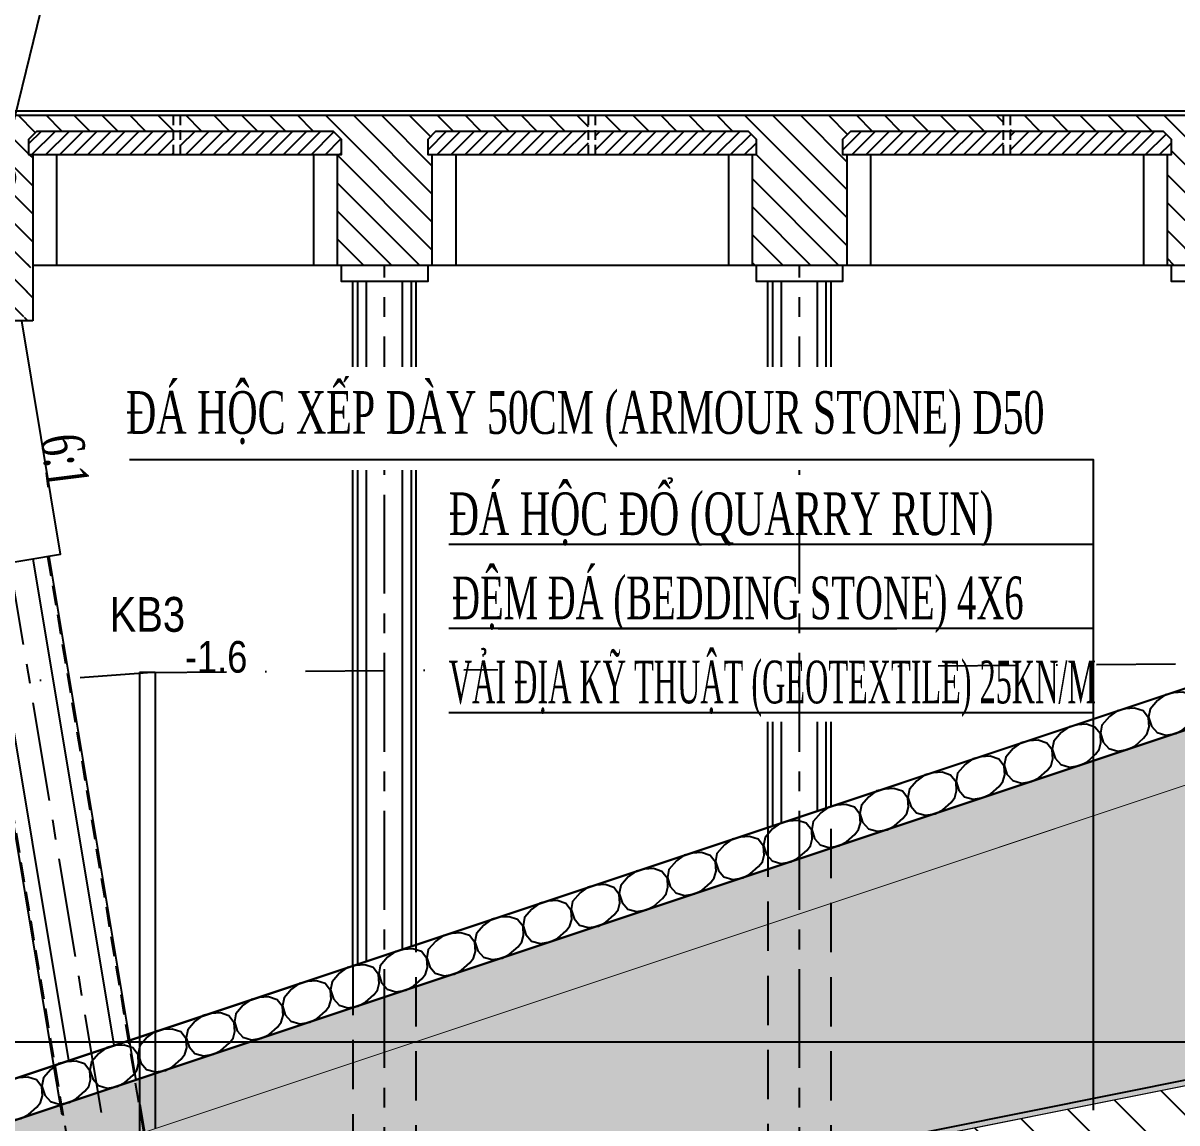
# Model space of a CAD drawing. Extents: x 9472 to 112692, y 46655 to 72187.
# Drawn here: x 13841 to 15301, y 67764 to 69155 of the extents above; entities that cross this region are included whole.
import ezdxf
from ezdxf.enums import TextEntityAlignment as Align

# ---------------------------------------------------------------- set-up
doc = ezdxf.new("R2010")
doc.units = 0
doc.header["$LTSCALE"] = 10
doc.header["$MEASUREMENT"] = 0
for name, pattern in [('CENTER', [2, 1.25, -0.25, 0.25, -0.25]), ('DASHDOT', [1, 0.5, -0.25, 0, -0.25]), ('HIDDEN', [0.375, 0.25, -0.125])]:
    doc.linetypes.add(name, pattern=pattern)
doc.layers.get('0').update_dxf_attribs({"color": 6, "linetype": 'CONTINUOUS'})
for name, color, linetype in [('Bao', 1, 'CONTINUOUS'), ('Da', 9, 'CONTINUOUS'), ('Dia chat', 8, 'CONTINUOUS'), ('Hatch', 8, 'CONTINUOUS'), ('Hatch coc', 8, 'CONTINUOUS'), ('Khuat 151', 151, 'HIDDEN'), ('Kich thuoc', 2, 'CONTINUOUS'), ('Lop dat', 171, 'CONTINUOUS'), ('Text', 4, 'CONTINUOUS'), ('Tim', 8, 'CENTER')]:
    doc.layers.add(name, color=color, linetype=linetype)
doc.styles.add('Kichthuoc', font='romans.shx', dxfattribs={"width": 0.6})
doc.styles.get("Standard").update_dxf_attribs({"font": 'vntimeh.shx', "width": 0.65})
doc.styles.add('Ten', font='Vharialn.ttf')
doc.linetypes.add('DAT_LINE', pattern='A,0.2,[2,g.shx,S=0.017,R=0,X=-0.017,Y=0],0.22', length=0.42)
doc.dimstyles.new('Le 350', dxfattribs={"dimscale": 350, "dimtxt": 0.2, "dimasz": 0.15, "dimexe": 0.1, "dimexo": 0.2, "dimgap": 0.1, "dimtad": 1, "dimdec": 0, "dimzin": 0, "dimdsep": 46, "dimtxsty": 'Kichthuoc', "dimblk": 'ARCHTICK', "dimcen": 0, "dimdle": 0.1, "dimclrd": 2, "dimclre": 2, "dimclrt": 256, "dimadec": 0, "dimazin": 0, "dimtfac": 1, "dimtdec": 0, "dimtix": 1, "dimtmove": 2, "dimatfit": 3, "dimfxl": 1, "dimtolj": 1, "dimtzin": 0, "dimarcsym": 0})

# ---------------------------------------------------------------- blocks, each defined once
blk = doc.blocks.new('_ArchTick')
at = {"color": 0, "linetype": 'ByBlock', "const_width": 0.15}
blk.add_lwpolyline([(-0.5, -0.5), (0.5, 0.5)], dxfattribs=at)

msp = doc.modelspace()

# ---------------------------------------------------------------- hatches: boundary and pattern name
at = {"layer": 'Dia chat'}
h = msp.add_hatch(dxfattribs=at)
h.set_pattern_fill('ANSI31', color=256, scale=400, angle=90, style=0)
h.paths.add_polyline_path([(16085.2, 68351.4), (15993.3, 68350.6, 0.116404), (16023.7, 68316.6, 0.520567), (16023.7, 68162.1, 0.520567), (16023.7, 68007.6, 0.520567), (16023.7, 67853.1, 0.519435), (16023.4, 67698.8), (16085.2, 67698.4)])
h.paths.add_polyline_path([(20014, 68293.4), (19827.9, 68293.4, -0.384594), (19799.6, 68170.2, -0.520567), (19799.6, 68015.7, -0.520567), (19799.6, 67853.1, -0.520567), (19799.6, 67690.5, -0.073617), (19819.6, 67671.5), (20014, 67670.1), (20014, 67883.7), (19964, 67883.7), (20064, 67943.7), (20014, 67943.7)])
h.paths.add_polyline_path([(15620.9, 67908.4), (15677.9, 67908.4), (15677.9, 67983.7), (15620.9, 67983.7)], flags=8)
h.paths.add_polyline_path([(14035.5, 67702.5), (14134.9, 67702.5), (14134.9, 67763.8), (14035.5, 67763.8)], flags=25)
edge = h.paths.add_edge_path()
edge.add_line((19650.2, 68293.4), (19650.2, 67672.7))
edge.add_line((19650.2, 67672.7), (19819.6, 67671.5))
edge.add_arc((19745.5, 67613.2), 94.3, 38.1586, 55)
edge.add_arc((19742.7, 67771.8), 99.3, 305, 415)
edge.add_arc((19742.7, 67934.4), 99.3, 305, 415)
edge.add_arc((19745.5, 68093), 94.3, 305, 415)
edge.add_arc((19745.5, 68247.4), 94.3, 305, 389.1458)
edge.add_line((19827.9, 68293.4), (19650.2, 68293.4))
edge = h.paths.add_edge_path()
edge.add_arc((15649.4, 67946), 54, 0, 360)
edge = h.paths.add_edge_path()
edge.add_arc((16077.8, 68084.8), 94.3, 125, 235)
edge.add_arc((16077.8, 67930.3), 94.3, 125, 235)
edge.add_arc((16077.8, 67775.9), 94.3, 125, 234.7959)
edge.add_line((16023.4, 67698.8), (15733.7, 67700.9))
edge.add_arc((15696, 67668.1), 50, 41.0025, 138.1732)
edge.add_line((15658.7, 67701.4), (14008.2, 67713.3))
edge.add_line((14008.2, 67713.3), (14008.2, 67756))
edge.add_line((14008.2, 67756), (15786.5, 68348.8))
edge.add_line((15786.5, 68348.8), (15993.3, 68350.6))
edge.add_arc((16080.6, 68397.9), 99.3, 208.4416, 235)
edge.add_arc((16077.8, 68239.3), 94.3, 125, 235)
at = {"layer": 'Hatch'}
h = msp.add_hatch(dxfattribs=at)
h.set_pattern_fill('ANSI31', color=256, scale=200, angle=90, style=0)
h.paths.add_polyline_path([(11453.2, 68988.4), (11448.2, 68988.4), (11448.2, 69008.4), (11458.2, 69018.4), (11676.2, 69018.4), (11676.2, 69038.4), (11415.7, 69038.4), (11410.7, 69043.4), (11405.7, 69043.4), (11405.7, 69042.4), (11397.9, 69042.4, 0.414214), (11396.7, 69041.2), (11396.7, 69033.4), (11395.7, 69033.4), (11395.7, 69028.4), (11350.7, 69028.4), (11350.7, 69033.4), (11349.7, 69033.4), (11349.7, 69041.2, 0.414214), (11348.5, 69042.4), (11340.7, 69042.4), (11340.7, 69043.4), (11304.2, 69043.4), (11304.2, 69033.4), (11293.2, 69033.4), (11293.2, 68953.4), (11233.2, 68953.4), (11233.2, 69033.4), (11222.2, 69033.4), (11222.2, 69043.4), (11207.2, 69043.4), (11207.2, 69011.4), (11197.2, 69011.4), (11197.2, 69043.4), (11178.5, 69043.4), (11175.2, 69037.4), (11091.2, 69037.4), (11087.9, 69043.4), (11053.2, 69043.4), (11048.2, 69038.4), (11048.2, 68913.4), (11088.2, 68913.4), (11088.2, 68988.4), (11163.2, 68988.4), (11193.2, 68958.4), (11193.2, 68913.4), (11293.2, 68913.4), (11293.2, 68778.4), (11307.5, 68778.4), (11320.2, 68866.8), (11448.9, 68848.4), (11439, 68779.1), (11439.1, 68778.4), (11453.2, 68778.4)])
h.paths.add_polyline_path([(11088.2, 68913.4), (11048.2, 68913.4), (11048.2, 68814.9), (11048.2, 68778.4), (11088.2, 68778.4)], flags=17)
h.paths.add_polyline_path([(12033.2, 68988.4), (12028.2, 68988.4), (12028.2, 69008.4), (12038.2, 69018.4), (12268.7, 69018.4), (12268.7, 69038.4), (11685.2, 69038.4), (11685.2, 69018.4), (11698.7, 69018.4), (11908.2, 69018.4), (11918.2, 69008.4), (11918.2, 68988.4), (11913.2, 68988.4), (11913.2, 68848.4), (12033.2, 68848.4)])
h.paths.add_polyline_path([(12633.2, 68988.4), (12628.2, 68988.4), (12628.2, 69008.4), (12638.2, 69018.4), (12868.7, 69018.4), (12868.7, 69038.4), (12277.7, 69038.4), (12277.7, 69018.4), (12278.7, 69018.4), (12508.2, 69018.4), (12518.2, 69008.4), (12518.2, 68988.4), (12513.2, 68988.4), (12513.2, 68848.4), (12633.2, 68848.4)])
h.paths.add_polyline_path([(13233.2, 68988.4), (13228.2, 68988.4), (13228.2, 69008.4), (13238.2, 69018.4), (13314.4, 69018.4), (13314.4, 69038.4), (12877.7, 69038.4), (12877.7, 69018.4), (12878.7, 69018.4), (13108.2, 69018.4), (13118.2, 69008.4), (13118.2, 68988.4), (13113.2, 68988.4), (13113.2, 68848.4), (13233.2, 68848.4)])
h.paths.add_polyline_path([(13468.7, 69038.4), (13314.4, 69038.4), (13314.4, 69018.4), (13468.7, 69018.4)])
h.paths.add_polyline_path([(13853.2, 68988.4), (13848.2, 68988.4), (13848.2, 69008.4), (13858.2, 69018.4), (14031.2, 69018.4), (14031.2, 69038.4), (13815.7, 69038.4), (13810.7, 69043.4), (13805.7, 69043.4), (13805.7, 69042.4), (13797.9, 69042.4, 0.414214), (13796.7, 69041.2), (13796.7, 69033.4), (13795.7, 69033.4), (13795.7, 69028.4), (13750.7, 69028.4), (13750.7, 69033.4), (13749.7, 69033.4), (13749.7, 69041.2, 0.414214), (13748.5, 69042.4), (13740.7, 69042.4), (13740.7, 69043.4), (13735.7, 69043.4), (13730.7, 69038.4), (13477.7, 69038.4), (13477.7, 69018.4), (13478.7, 69018.4), (13688.2, 69018.4), (13698.2, 69008.4), (13698.2, 68988.4), (13693.2, 68988.4), (13693.2, 68778.4), (13707.3, 68778.4), (13722.2, 68868), (13853.2, 68846.1)])
h.paths.add_polyline_path([(14358.2, 68988.4), (14353.2, 68988.4), (14353.2, 69008.4), (14363.2, 69018.4), (14556.2, 69018.4), (14556.2, 69038.4), (14040.2, 69038.4), (14040.2, 69018.4), (14098.7, 69018.4), (14233.2, 69018.4), (14243.2, 69008.4), (14243.2, 68988.4), (14238.2, 68988.4), (14238.2, 68848.4), (14358.2, 68848.4)])
h.paths.add_polyline_path([(14883.2, 68988.4), (14878.2, 68988.4), (14878.2, 69008.4), (14888.2, 69018.4), (15081.2, 69018.4), (15081.2, 69038.4), (14565.2, 69038.4), (14565.2, 69018.4), (14603.7, 69018.4), (14758.2, 69018.4), (14768.2, 69008.4), (14768.2, 68988.4), (14763.2, 68988.4), (14763.2, 68848.4), (14883.2, 68848.4)])
h.paths.add_polyline_path([(15408.2, 68988.4), (15403.2, 68988.4), (15403.2, 69008.4), (15413.2, 69018.4), (15606.2, 69018.4), (15606.2, 69038.4), (15090.2, 69038.4), (15090.2, 69018.4), (15128.7, 69018.4), (15283.2, 69018.4), (15293.2, 69008.4), (15293.2, 68988.4), (15288.2, 68988.4), (15288.2, 68848.4), (15408.2, 68848.4)])
h.paths.add_polyline_path([(15933.2, 68988.4), (15988.9, 68988.4, -0.135335), (15985.3, 69038.4), (15615.2, 69038.4), (15615.2, 69018.4), (15653.7, 69018.4), (15808.2, 69018.4), (15818.2, 69008.4), (15818.2, 68988.4), (15813.2, 68988.4), (15813.2, 68848.4), (15933.2, 68848.4)])
h.paths.add_polyline_path([(16048.2, 69043.4), (16033.2, 69043.4), (16028.2, 69038.4), (15985.3, 69038.4, 0.135335), (15988.9, 68988.4), (16048.2, 68988.4)])
h = msp.add_hatch(dxfattribs=at)
h.set_pattern_fill('ANSI31', color=256, scale=100, style=0)
h.paths.add_polyline_path([(14243.2, 69008.4), (14233.2, 69018.4), (14098.7, 69018.4), (14040.2, 69018.4), (14040.2, 68988.4), (14073.7, 68988.4), (14243.2, 68988.4)])
h.paths.add_polyline_path([(14031.2, 69018.4), (13858.2, 69018.4), (13848.2, 69008.4), (13848.2, 68988.4), (14031.2, 68988.4)])
h = msp.add_hatch(dxfattribs=at)
h.set_pattern_fill('ANSI31', color=256, scale=100, style=0)
h.paths.add_polyline_path([(14556.2, 69018.4), (14363.2, 69018.4), (14353.2, 69008.4), (14353.2, 68988.4), (14556.2, 68988.4)])
h.paths.add_polyline_path([(14758.2, 69018.4), (14603.7, 69018.4), (14565.2, 69018.4), (14565.2, 68988.4), (14578.7, 68988.4), (14768.2, 68988.4), (14768.2, 69008.4)])
h = msp.add_hatch(dxfattribs=at)
h.set_pattern_fill('ANSI31', color=256, scale=100, style=0)
h.set_pattern_definition([(45, (525, 3e-11), (-8.8388348, 8.8388348), [])])
h.paths.add_polyline_path([(15081.2, 69018.4), (14888.2, 69018.4), (14878.2, 69008.4), (14878.2, 68988.4), (15081.2, 68988.4)])
h.paths.add_polyline_path([(15283.2, 69018.4), (15128.7, 69018.4), (15090.2, 69018.4), (15090.2, 68988.4), (15103.7, 68988.4), (15293.2, 68988.4), (15293.2, 69008.4)])
h = msp.add_hatch(dxfattribs=at)
h.set_pattern_fill('ANSI31', color=256, scale=200, angle=90, style=0)
h.paths.add_polyline_path([(13850.9, 68849.6), (13722.2, 68868), (13709.4, 68778.1), (13841.1, 68781.1)])
h = msp.add_hatch(dxfattribs=at)
h.set_pattern_fill('ANSI31', color=256, scale=200, angle=90, style=0)
h.paths.add_polyline_path([(13853.2, 68838.1), (13847.2, 68838.1), (13841.8, 68778.4), (13853.2, 68778.4)])

# ---------------------------------------------------------------- linework, layer by layer
for p, q in [((16048.2, 69043.4), (13795.7, 69043.4)), ((13815.7, 69038.4), (16028.2, 69038.4)), ((13853.2, 68988.4), (13853.2, 68778.4)), ((14238.2, 68988.4), (13853.2, 68988.4)), ((14238.2, 68988.4), (14238.2, 68848.4)), ((14358.2, 68988.4), (14358.2, 68848.4)), ((14763.2, 68988.4), (14358.2, 68988.4)), ((14763.2, 68988.4), (14763.2, 68848.4)), ((14883.2, 68988.4), (14883.2, 68848.4)), ((15288.2, 68988.4), (14883.2, 68988.4)), ((15288.2, 68988.4), (15288.2, 68848.4)), ((16048.2, 68848.4), (13853.2, 68848.4)), ((14258.2, 67962.6), (14258.2, 68828.4)), ((14338.2, 67989.2), (14338.2, 68828.4)), ((14783.2, 68137.6), (14783.2, 68828.4)), ((14863.2, 68164.2), (14863.2, 68828.4)), ((13853.2, 68778.4), (13693.2, 68778.4)), ((13873.5, 68480.8), (13975.6, 67868.4)), ((13774.8, 68464.4), (13879.5, 67836.3))]:
    msp.add_line(p, q)
for points in [[(14243.2, 68848.4), (14243.2, 68828.4), (14353.2, 68828.4), (14353.2, 68848.4)], [(14243.2, 68848.4), (14243.2, 68828.4), (14353.2, 68828.4), (14353.2, 68848.4)], [(14768.2, 68848.4), (14768.2, 68828.4), (14878.2, 68828.4), (14878.2, 68848.4)], [(15293.2, 68848.4), (15293.2, 68828.4), (15403.2, 68828.4), (15403.2, 68848.4)], [(13759.1, 68467.7), (13760, 68461.9), (13888.3, 68483.3), (13839.1, 68778.4)]]:
    msp.add_lwpolyline(points)
at = {"layer": 'Da'}
for points in [[(15286, 68305.5), (15276.1, 68298.2), (15266.7, 68287.4), (15264.8, 68277.1), (15268.4, 68265.8), (15275.5, 68257.6), (15286.6, 68254.4), (15299.2, 68256.4), (15308.7, 68261.3), (15319.3, 68270.7), (15324.1, 68276.8), (15326.4, 68285.1), (15325.6, 68296.4), (15318.8, 68305.2), (15308, 68308.8), (15296.5, 68308), (15286, 68305.5)], [(15225.1, 68285.2), (15215.2, 68277.9), (15205.8, 68267.1), (15203.9, 68256.8), (15207.5, 68245.5), (15214.6, 68237.3), (15225.8, 68234.2), (15238.3, 68236.2), (15247.8, 68241), (15258.5, 68250.4), (15263.2, 68256.5), (15265.5, 68264.8), (15264.7, 68276.2), (15257.9, 68284.9), (15247.1, 68288.5), (15235.6, 68287.7), (15225.1, 68285.2)], [(15164.2, 68264.9), (15154.4, 68257.6), (15145, 68246.8), (15143, 68236.5), (15146.6, 68225.2), (15153.8, 68217), (15164.9, 68213.9), (15177.5, 68215.9), (15187, 68220.7), (15197.6, 68230.1), (15202.3, 68236.2), (15204.6, 68244.5), (15203.9, 68255.9), (15197, 68264.6), (15186.2, 68268.2), (15174.8, 68267.4), (15164.2, 68264.9)], [(15103.4, 68244.6), (15093.5, 68237.3), (15084.1, 68226.5), (15082.1, 68216.2), (15085.7, 68204.9), (15092.9, 68196.8), (15104, 68193.6), (15116.6, 68195.6), (15126.1, 68200.5), (15136.7, 68209.8), (15141.4, 68215.9), (15143.7, 68224.3), (15143, 68235.6), (15136.2, 68244.3), (15125.3, 68247.9), (15113.9, 68247.1), (15103.4, 68244.6)], [(15042.5, 68224.3), (15032.6, 68217), (15023.2, 68206.2), (15021.3, 68195.9), (15024.9, 68184.6), (15032, 68176.5), (15043.1, 68173.3), (15055.7, 68175.3), (15065.2, 68180.2), (15075.8, 68189.5), (15080.6, 68195.6), (15082.9, 68204), (15082.1, 68215.3), (15075.3, 68224.1), (15064.5, 68227.6), (15053, 68226.8), (15042.5, 68224.3)], [(14981.6, 68204), (14971.7, 68196.7), (14962.3, 68185.9), (14960.4, 68175.6), (14964, 68164.3), (14971.1, 68156.2), (14982.3, 68153), (14994.9, 68155), (15004.4, 68159.9), (15015, 68169.2), (15019.7, 68175.3), (15022, 68183.7), (15021.2, 68195), (15014.4, 68203.8), (15003.6, 68207.3), (14992.2, 68206.5), (14981.6, 68204)], [(14920.8, 68183.7), (14910.9, 68176.4), (14901.5, 68165.6), (14899.5, 68155.4), (14903.1, 68144.1), (14910.3, 68135.9), (14921.4, 68132.7), (14934, 68134.7), (14943.5, 68139.6), (14954.1, 68148.9), (14958.8, 68155.1), (14961.1, 68163.4), (14960.4, 68174.7), (14953.5, 68183.5), (14942.7, 68187), (14931.3, 68186.2), (14920.8, 68183.7)], [(14859.9, 68163.4), (14850, 68156.2), (14840.6, 68145.3), (14838.6, 68135.1), (14842.3, 68123.8), (14849.4, 68115.6), (14860.5, 68112.4), (14873.1, 68114.4), (14882.6, 68119.3), (14893.2, 68128.6), (14897.9, 68134.8), (14900.2, 68143.1), (14899.5, 68154.4), (14892.7, 68163.2), (14881.8, 68166.7), (14870.4, 68165.9), (14859.9, 68163.4)], [(14799, 68143.1), (14789.1, 68135.9), (14779.7, 68125), (14777.8, 68114.8), (14781.4, 68103.5), (14788.5, 68095.3), (14799.6, 68092.1), (14812.2, 68094.1), (14821.7, 68099), (14832.3, 68108.3), (14837.1, 68114.5), (14839.4, 68122.8), (14838.6, 68134.1), (14831.8, 68142.9), (14821, 68146.4), (14809.5, 68145.6), (14799, 68143.1)], [(14738.1, 68122.8), (14728.2, 68115.6), (14718.8, 68104.8), (14716.9, 68094.5), (14720.5, 68083.2), (14727.6, 68075), (14738.8, 68071.8), (14751.4, 68073.8), (14760.9, 68078.7), (14771.5, 68088), (14776.2, 68094.2), (14778.5, 68102.5), (14777.7, 68113.8), (14770.9, 68122.6), (14760.1, 68126.1), (14748.7, 68125.3), (14738.1, 68122.8)], [(14677.3, 68102.6), (14667.4, 68095.3), (14658, 68084.5), (14656, 68074.2), (14659.6, 68062.9), (14666.8, 68054.7), (14677.9, 68051.5), (14690.5, 68053.5), (14700, 68058.4), (14710.6, 68067.7), (14715.3, 68073.9), (14717.6, 68082.2), (14716.9, 68093.5), (14710, 68102.3), (14699.2, 68105.8), (14687.8, 68105.1), (14677.3, 68102.6)], [(14616.4, 68082.3), (14606.5, 68075), (14597.1, 68064.2), (14595.1, 68053.9), (14598.8, 68042.6), (14605.9, 68034.4), (14617, 68031.2), (14629.6, 68033.2), (14639.1, 68038.1), (14649.7, 68047.5), (14654.4, 68053.6), (14656.8, 68061.9), (14656, 68073.2), (14649.2, 68082), (14638.3, 68085.5), (14626.9, 68084.8), (14616.4, 68082.3)], [(14555.5, 68062), (14545.6, 68054.7), (14536.2, 68043.9), (14534.3, 68033.6), (14537.9, 68022.3), (14545, 68014.1), (14556.1, 68011), (14568.7, 68012.9), (14578.2, 68017.8), (14588.8, 68027.2), (14593.6, 68033.3), (14595.9, 68041.6), (14595.1, 68052.9), (14588.3, 68061.7), (14577.5, 68065.3), (14566, 68064.5), (14555.5, 68062)], [(14494.6, 68041.7), (14484.7, 68034.4), (14475.3, 68023.6), (14473.4, 68013.3), (14477, 68002), (14484.1, 67993.8), (14495.3, 67990.7), (14507.9, 67992.7), (14517.4, 67997.5), (14528, 68006.9), (14532.7, 68013), (14535, 68021.3), (14534.2, 68032.7), (14527.4, 68041.4), (14516.6, 68045), (14505.2, 68044.2), (14494.6, 68041.7)], [(14433.8, 68021.4), (14423.9, 68014.1), (14414.5, 68003.3), (14412.5, 67993), (14416.1, 67981.7), (14423.3, 67973.6), (14434.4, 67970.4), (14447, 67972.4), (14456.5, 67977.3), (14467.1, 67986.6), (14471.8, 67992.7), (14474.1, 68001.1), (14473.4, 68012.4), (14466.5, 68021.1), (14455.7, 68024.7), (14444.3, 68023.9), (14433.8, 68021.4)], [(14372.9, 68001.1), (14363, 67993.8), (14353.6, 67983), (14351.6, 67972.7), (14355.3, 67961.4), (14362.4, 67953.3), (14373.5, 67950.1), (14386.1, 67952.1), (14395.6, 67957), (14406.2, 67966.3), (14410.9, 67972.4), (14413.3, 67980.8), (14412.5, 67992.1), (14405.7, 68000.9), (14394.8, 68004.4), (14383.4, 68003.6), (14372.9, 68001.1)], [(14129.4, 67919.9), (14119.5, 67912.7), (14110.1, 67901.8), (14108.2, 67891.6), (14111.8, 67880.3), (14118.9, 67872.1), (14130, 67868.9), (14142.6, 67870.9), (14152.1, 67875.8), (14162.7, 67885.1), (14167.5, 67891.3), (14169.8, 67899.6), (14169, 67910.9), (14162.2, 67919.7), (14151.4, 67923.2), (14139.9, 67922.4), (14129.4, 67919.9)], [(14068.5, 67899.6), (14058.6, 67892.4), (14049.2, 67881.6), (14047.3, 67871.3), (14050.9, 67860), (14058, 67851.8), (14069.2, 67848.6), (14081.7, 67850.6), (14091.2, 67855.5), (14101.8, 67864.8), (14106.6, 67871), (14108.9, 67879.3), (14108.1, 67890.6), (14101.3, 67899.4), (14090.5, 67902.9), (14079, 67902.1), (14068.5, 67899.6)], [(14007.6, 67879.3), (13997.8, 67872.1), (13988.4, 67861.3), (13986.4, 67851), (13990, 67839.7), (13997.2, 67831.5), (14008.3, 67828.3), (14020.9, 67830.3), (14030.4, 67835.2), (14041, 67844.5), (14045.7, 67850.7), (14048, 67859), (14047.3, 67870.3), (14040.4, 67879.1), (14029.6, 67882.6), (14018.2, 67881.9), (14007.6, 67879.3)], [(13946.8, 67859.1), (13936.9, 67851.8), (13927.5, 67841), (13925.5, 67830.7), (13929.1, 67819.4), (13936.3, 67811.2), (13947.4, 67808), (13960, 67810), (13969.5, 67814.9), (13980.1, 67824.2), (13984.8, 67830.4), (13987.1, 67838.7), (13986.4, 67850), (13979.6, 67858.8), (13968.7, 67862.3), (13957.3, 67861.6), (13946.8, 67859.1)], [(13885.9, 67838.8), (13876, 67831.5), (13866.6, 67820.7), (13864.7, 67810.4), (13868.3, 67799.1), (13875.4, 67790.9), (13886.5, 67787.7), (13899.1, 67789.7), (13908.6, 67794.6), (13919.2, 67804), (13924, 67810.1), (13926.3, 67818.4), (13925.5, 67829.7), (13918.7, 67838.5), (13907.9, 67842.1), (13896.4, 67841.3), (13885.9, 67838.8)], [(13825, 67818.5), (13815.1, 67811.2), (13805.7, 67800.4), (13803.8, 67790.1), (13807.4, 67778.8), (13814.5, 67770.6), (13825.7, 67767.5), (13838.2, 67769.5), (13847.8, 67774.3), (13858.4, 67783.7), (13863.1, 67789.8), (13865.4, 67798.1), (13864.6, 67809.5), (13857.8, 67818.2), (13847, 67821.8), (13835.5, 67821), (13825, 67818.5)]]:
    msp.add_lwpolyline(points, dxfattribs=at)
at = {"layer": 'Dia chat'}
for p, q in [((13988.2, 68333.4), (13988.2, 65133.4)), ((14008.2, 68333.4), (14008.2, 65133.4))]:
    msp.add_line(p, q, dxfattribs=at)
at = {"layer": 'Dia chat', "color": 8, "linetype": 'DAT_LINE', "ltscale": 40}
msp.add_line((13720.2, 67493.4), (16085.2, 67966.4), dxfattribs=at)
msp.add_lwpolyline([(11060.2, 66773.4), (15878.2, 68379.4)], dxfattribs=at)
at = {"layer": 'Hatch'}
for p, q in [((16075.2, 68568.2), (10899.2, 66842.9)), ((11050.6, 66893.4), (16075.2, 68568.2)), ((11057.3, 66842.9), (16075.2, 68515.5))]:
    msp.add_line(p, q, dxfattribs=at)
msp.add_lwpolyline([(16075.2, 68515.5), (11057.3, 66842.9), (10351.7, 66842.9)], dxfattribs=at)
at = {"layer": 'Hatch coc'}
for p, q in [((13883.2, 68988.4), (13883.2, 68848.4)), ((14208.2, 68988.4), (14208.2, 68848.4)), ((14388.2, 68988.4), (14388.2, 68848.4)), ((14733.2, 68988.4), (14733.2, 68848.4)), ((14913.2, 68988.4), (14913.2, 68848.4)), ((15258.2, 68988.4), (15258.2, 68848.4)), ((14264.3, 67964.6), (14264.3, 68828.4)), ((14275.5, 67968.3), (14275.5, 68828.4)), ((14320.9, 67983.5), (14320.9, 68828.4)), ((14332.1, 67987.2), (14332.1, 68828.4)), ((14789.3, 68139.6), (14789.3, 68828.4)), ((14800.5, 68143.3), (14800.5, 68828.4)), ((14845.9, 68158.5), (14845.9, 68828.4)), ((14857.1, 68162.2), (14857.1, 68828.4)), ((13956.3, 67862), (13853.7, 68477.5)), ((13898.7, 67842.8), (13795.3, 68463.2))]:
    msp.add_line(p, q, dxfattribs=at)
at = {"layer": 'Khuat 151', "ltscale": 5}
for p, q in [((14031.2, 68988.4), (14031.2, 69043.4)), ((14040.2, 68988.4), (14040.2, 69043.4)), ((14556.2, 68988.4), (14556.2, 69043.4)), ((14565.2, 68988.4), (14565.2, 69043.4)), ((15081.2, 68988.4), (15081.2, 69043.4)), ((15090.2, 68988.4), (15090.2, 69043.4))]:
    msp.add_line(p, q, dxfattribs=at)
at = {"layer": 'Kich thuoc'}
for p, q in [((13848.2, 69008.4), (13858.2, 69018.4)), ((13848.2, 68988.4), (13848.2, 69008.4)), ((13858.2, 69018.4), (14098.7, 69018.4)), ((14098.7, 69018.4), (14233.2, 69018.4)), ((14233.2, 69018.4), (14243.2, 69008.4)), ((14243.2, 69008.4), (14243.2, 68988.4)), ((14353.2, 69008.4), (14363.2, 69018.4)), ((14353.2, 68988.4), (14353.2, 69008.4)), ((14363.2, 69018.4), (14603.7, 69018.4)), ((14603.7, 69018.4), (14758.2, 69018.4)), ((14758.2, 69018.4), (14768.2, 69008.4)), ((14768.2, 69008.4), (14768.2, 68988.4)), ((14878.2, 69008.4), (14888.2, 69018.4)), ((14878.2, 68988.4), (14878.2, 69008.4)), ((14888.2, 69018.4), (15128.7, 69018.4)), ((15128.7, 69018.4), (15283.2, 69018.4)), ((15283.2, 69018.4), (15293.2, 69008.4)), ((15293.2, 69008.4), (15293.2, 68988.4)), ((14073.7, 68988.4), (13848.2, 68988.4)), ((14243.2, 68988.4), (14073.7, 68988.4)), ((14578.7, 68988.4), (14353.2, 68988.4)), ((14768.2, 68988.4), (14578.7, 68988.4)), ((15103.7, 68988.4), (14878.2, 68988.4)), ((15293.2, 68988.4), (15103.7, 68988.4)), ((14008.2, 68333.4), (13988.2, 68333.4)), ((14008.2, 68333.4), (13988.2, 68333.4)), ((14008.2, 68333.4), (13988.2, 68333.4)), ((14008.2, 68333.4), (13988.2, 68333.4)), ((14008.2, 68333.4), (13988.2, 68333.4))]:
    msp.add_line(p, q, dxfattribs=at)
for points in [[(13848.2, 69008.4), (13858.2, 69018.4), (14233.2, 69018.4), (14243.2, 69008.4), (14243.2, 68988.4), (13848.2, 68988.4)], [(13848.2, 68988.4), (13848.2, 69008.4), (13858.2, 69018.4), (14098.7, 69018.4), (14233.2, 69018.4), (14243.2, 69008.4), (14243.2, 68988.4), (14073.7, 68988.4)], [(14353.2, 69008.4), (14363.2, 69018.4), (14758.2, 69018.4), (14768.2, 69008.4), (14768.2, 68988.4), (14353.2, 68988.4)], [(14353.2, 68988.4), (14353.2, 69008.4), (14363.2, 69018.4), (14603.7, 69018.4), (14758.2, 69018.4), (14768.2, 69008.4), (14768.2, 68988.4), (14578.7, 68988.4)], [(14878.2, 69008.4), (14888.2, 69018.4), (15283.2, 69018.4), (15293.2, 69008.4), (15293.2, 68988.4), (14878.2, 68988.4)], [(14878.2, 68988.4), (14878.2, 69008.4), (14888.2, 69018.4), (15128.7, 69018.4), (15283.2, 69018.4), (15293.2, 69008.4), (15293.2, 68988.4), (15103.7, 68988.4)]]:
    msp.add_lwpolyline(points, close=True, dxfattribs=at)
at = {"layer": 'Lop dat', "linetype": 'DASHDOT', "ltscale": 20}
for p, q in [((13998.2, 68333.4), (18818.9, 68375)), ((9521.9, 68014.7), (13998.2, 68333.4))]:
    msp.add_line(p, q, dxfattribs=at)

# ---------------------------------------------------------------- texts
at = {"layer": 'Text', "width": 0.65}
msp.add_text('6:1', height=54, rotation=277.125, dxfattribs=at).set_placement((13863.3, 68631.7))
at = {"layer": 'Text', "style": 'Ten'}
msp.add_text('KB3', height=44, dxfattribs=at).set_placement((13998.2, 68385.1), align=Align.CENTER)
msp.add_text('-1.6', height=40, dxfattribs=at).set_placement((14045.7, 68333.4))

# ---------------------------------------------------------------- leaders
at = {"layer": 'Kich thuoc'}
for points, override in [([(13778.3, 69044), (13884.6, 69566), (14355.9, 69566)], {"dimtad": 0, "dimclrd": 256}), ([(15875.6, 68906), (15875.6, 69566), (14918.7, 69566)], {"dimasz": 0.12, "dimtad": 0, "dimclrd": 256, "dimldrblk": 'Dot'}), ([(13811.3, 68959.5), (13880.2, 69239.6), (14965, 69239.6)], {"dimasz": 0.12, "dimtad": 0, "dimclrd": 256, "dimldrblk": 'Dot'}), ([(14258.2, 67866.1), (12149.3, 67866.1)], {"dimtad": 0, "dimclrd": 256})]:
    msp.add_leader(points, dimstyle='Le 350', override=override, dxfattribs=at)

# ---------------------------------------------------------------- next in the draw order: wipeouts: each hides what was drawn before it
msp.add_wipeout([(14436.8, 68484), (15185.5, 68484), (15185.5, 68601.6), (14436.8, 68601.6)]).dxf.layer = 'Text'

# ---------------------------------------------------------------- next in the draw order: texts
at = {"layer": 'Text', "width": 0.65}
msp.add_text('®¸ héc ®æ (quarry run)', height=54, dxfattribs=at).set_placement((14379.5, 68507.4))

# ---------------------------------------------------------------- next in the draw order: wipeouts: each hides what was drawn before it
msp.add_wipeout([(14446.3, 68377.6), (15110.6, 68377.6), (15110.6, 68493.8), (14446.3, 68493.8)]).dxf.layer = 'Text'

# ---------------------------------------------------------------- next in the draw order: linework, layer by layer
at = {"layer": 'Text'}
msp.add_line((14379.5, 68496), (15195.3, 68496), dxfattribs=at)

# ---------------------------------------------------------------- next in the draw order: texts
at = {"layer": 'Text', "width": 0.6}
msp.add_text('®Öm ®¸ (bedding stone) 4x6', height=54, dxfattribs=at).set_placement((14383.7, 68401))

# ---------------------------------------------------------------- next in the draw order: wipeouts: each hides what was drawn before it
msp.add_wipeout([(14441.8, 68271.2), (14946.5, 68271.2), (14946.5, 68388.7), (14441.8, 68388.7)]).dxf.layer = 'Text'

# ---------------------------------------------------------------- next in the draw order: hatches: boundary and pattern name
at = {"layer": 'Hatch coc'}
h = msp.add_hatch(dxfattribs=at)
h.set_pattern_fill('GRAVEL', color=256, scale=100, style=0)
h.set_pattern_definition([(228.0128, (-57225.347, 34739.9775), (-799.9998232, -900.00013416), [13.4536, -1331.9088]), (184.9697, (-57234.3467, 34729.9775), (1200.00010515, 99.9991307), [23.0868, -2285.5925]), (132.5104, (-57257.3467, 34727.9775), (999.99907183, -1100.0008674), [16.2788, -1611.6032]), (267.2737, (-57296.3467, 34702.9775), (99.99960177, 2000.0000295), [21.0238, -2081.3558]), (292.8337, (-57297.3467, 34681.9775), (-500.00099054, 1199.99964118), [20.6155, -2040.9373]), (357.2737, (-57289.3467, 34662.9775), (-2000.0000295, 99.99960177), [21.0238, -2081.3558]), (37.6942, (-57268.3467, 34661.9775), (-1300.00073456, -999.99904052), [27.8029, -2752.4849]), (72.2553, (-57246.3467, 34678.9775), (700.00107627, 2199.99962312), [26.2488, -2598.6321]), (121.4296, (-57238.3467, 34703.9775), (-800.00082342, 1299.99950365), [21.095, -2088.4073]), (175.2364, (-57249.347, 34721.9775), (1100.0000946, -99.9991533), [24.0832, -1180.0763]), (222.3974, (-57273.3467, 34723.9775), (-1200.00073511, -1099.9992082), [31.1448, -3083.3375]), (138.8141, (-57197.347, 34701.9775), (-700.0002947, 599.9997313), [10.6301, -1052.3844]), (171.4692, (-57205.3467, 34708.9775), (1299.99982848, -200.000791), [20.2237, -2002.1511]), (225, (-57225.35, 34711.98), (-1e-14, -100.00003), [14.1421, -127.2792]), (203.1986, (-57232.347, 34723.978), (499.999973, 200.0001325), [7.6158, -753.9615]), (291.8014, (-57239.347, 34720.978), (-99.999991, 300.0000273), [10.7703, -527.7462]), (30.9638, (-57235.347, 34710.978), (299.9998022, 200.0002484), [17.4929, -565.6023]), (161.5651, (-57220.347, 34719.978), (200.000043, -99.99984), [12.6491, -303.5787]), (16.3895, (-57297.3467, 34720.9775), (1000.00021984, 299.999271), [17.72, -1754.2845]), (70.3462, (-57280.347, 34725.9775), (-399.99952474, -1100.00021356), [14.8661, -1471.7408]), (293.1986, (-57220.347, 34739.978), (-200.0001325, 499.999973), [15.2315, -746.3458]), (343.6105, (-57214.3467, 34725.9775), (-1000.00021984, 299.999271), [17.72, -1754.2845]), (339.444, (-57297.347, 34658.978), (-500.0001845, 199.9995996), [17.088, -837.3124]), (294.7751, (-57281.347, 34652.9775), (-499.9992189, 1100.0003422), [14.3178, -1417.4643]), (66.8014, (-57219.347, 34639.978), (200.0001325, 499.999973), [15.2315, -746.3458]), (17.354, (-57213.3467, 34653.9775), (-1300.0002019, -399.99945023), [16.7631, -1659.5424]), (69.444, (-57268.347, 34639.978), (-199.9995996, -500.0001845), [8.544, -845.8564]), (101.3099, (-57225.347, 34639.978), (-99.999763, 400.000075), [5.099, -504.8029]), (165.9638, (-57226.347, 34644.978), (300.0000546, -99.999806), [20.6155, -391.695]), (186.009, (-57246.3467, 34649.9775), (999.9999751, 99.99993175), [19.105, -1891.3923]), (303.6901, (-57235.347, 34701.978), (-100.000133, 199.999956), [14.4222, -346.1329]), (353.1572, (-57227.3467, 34689.9775), (1699.99993655, -200.0007998), [25.1794, -2492.7563]), (60.9454, (-57202.347, 34686.9775), (-400.0000027, -700.0000385), [10.2956, -1019.2674]), (90, (-57197.35, 34695.98), (-100, 100), [6, -94]), (120.2564, (-57248.347, 34652.9775), (399.9994887, -700.0002456), [13.8924, -1375.352]), (48.0128, (-57255.347, 34664.9775), (799.9998232, 900.00013416), [26.9072, -1318.4552]), (0, (-57237.35, 34684.98), (100, 100), [26, -74]), (325.3048, (-57211.3467, 34684.9775), (-999.9994259, 700.00086096), [15.8114, -1565.3274]), (254.0546, (-57198.347, 34675.978), (-99.999989, -400.0000127), [14.5602, -713.4508]), (207.646, (-57202.3467, 34661.9775), (-1899.99958072, -1000.00077132), [23.7065, -2346.9474]), (175.4261, (-57223.3467, 34650.9775), (-1300.00005583, 99.99948012), [25.0799, -2482.9074])])
h.paths.add_polyline_path([(16085.2, 68448.4), (16085.2, 68518.9), (16032.1, 68501.2), (16029.7, 68499.9), (16027.2, 68499.5), (15971.3, 68480.9), (15968.8, 68479.6), (15966.3, 68479.3), (15910.4, 68460.6), (15908, 68459.4), (15905.5, 68459), (15849.5, 68440.3), (15847.1, 68439.1), (15844.6, 68438.7), (15788.6, 68420), (15786.2, 68418.8), (15783.7, 68418.4), (15727.8, 68399.7), (15725.3, 68398.5), (15722.8, 68398.1), (15666.9, 68379.4), (15664.5, 68378.2), (15662, 68377.8), (15606, 68359.1), (15603.6, 68357.9), (15601.1, 68357.5), (15545.1, 68338.9), (15542.7, 68337.6), (15540.2, 68337.2), (15484.3, 68318.6), (15481.8, 68317.3), (15479.3, 68316.9), (15423.4, 68298.3), (15421, 68297), (15418.5, 68296.6), (15362.5, 68278), (15360.1, 68276.7), (15357.6, 68276.3), (15301.6, 68257.7), (15299.2, 68256.4), (15296.7, 68256), (15240.8, 68237.4), (15238.3, 68236.2), (15235.8, 68235.8), (15179.9, 68217.1), (15177.5, 68215.9), (15175, 68215.5), (15119, 68196.8), (15116.6, 68195.6), (15114.1, 68195.2), (15058.1, 68176.5), (15055.7, 68175.3), (15053.2, 68174.9), (14997.3, 68156.2), (14994.9, 68155), (14992.3, 68154.6), (14936.4, 68135.9), (14934, 68134.7), (14931.5, 68134.3), (14875.5, 68115.6), (14873.1, 68114.4), (14870.6, 68114), (14814.6, 68095.4), (14812.2, 68094.1), (14809.7, 68093.7), (14753.8, 68075.1), (14751.4, 68073.8), (14748.9, 68073.4), (14692.9, 68054.8), (14690.5, 68053.5), (14688, 68053.1), (14632, 68034.5), (14629.6, 68033.2), (14627.1, 68032.8), (14571.2, 68014.2), (14568.7, 68012.9), (14566.2, 68012.6), (14510.3, 67993.9), (14507.9, 67992.7), (14505.4, 67992.3), (14449.4, 67973.6), (14447, 67972.4), (14444.5, 67972), (14388.5, 67953.3), (14386.1, 67952.1), (14383.6, 67951.7), (14327.7, 67933), (14325.2, 67931.8), (14322.7, 67931.4), (14266.8, 67912.7), (14264.4, 67911.5), (14261.9, 67911.1), (14205.9, 67892.4), (14203.5, 67891.2), (14201, 67890.8), (14145, 67872.2), (14142.6, 67870.9), (14140.1, 67870.5), (14084.2, 67851.9), (14081.7, 67850.6), (14079.2, 67850.2), (14023.3, 67831.6), (14020.9, 67830.3), (14018.4, 67829.9), (13962.4, 67811.3), (13960, 67810), (13957.5, 67809.6), (13901.5, 67791), (13899.1, 67789.7), (13896.6, 67789.3), (13840.7, 67770.7), (13838.2, 67769.5), (13835.7, 67769.1), (13779.8, 67750.4), (13777.4, 67749.2), (13774.9, 67748.8), (13718.9, 67730.1), (13716.5, 67728.9), (13714, 67728.5), (13658, 67709.8), (13655.6, 67708.6), (13653.1, 67708.2), (13597.2, 67689.5), (13594.8, 67688.3), (13592.3, 67687.9), (13536.3, 67669.2), (13533.9, 67668), (13531.4, 67667.6), (13475.4, 67648.9), (13473, 67647.7), (13470.5, 67647.3), (13414.5, 67628.7), (13412.1, 67627.4), (13409.6, 67627), (13353.7, 67608.4), (13351.3, 67607.1), (13348.8, 67606.7), (13292.8, 67588.1), (13290.4, 67586.8), (13287.9, 67586.4), (13231.9, 67567.8), (13229.5, 67566.5), (13227, 67566.1), (13171.1, 67547.5), (13168.6, 67546.2), (13166.1, 67545.9), (13110.2, 67527.2), (13107.8, 67526), (13105.3, 67525.6), (13049.3, 67506.9), (13046.9, 67505.7), (13044.4, 67505.3), (12988.4, 67486.6), (12986, 67485.4), (12983.5, 67485), (12927.6, 67466.3), (12925.1, 67465.1), (12922.6, 67464.7), (12866.7, 67446), (12864.3, 67444.8), (12861.8, 67444.4), (12805.8, 67425.7), (12803.4, 67424.5), (12800.9, 67424.1), (12744.9, 67405.5), (12742.5, 67404.2), (12740, 67403.8), (12684.1, 67385.2), (12681.6, 67383.9), (12679.1, 67383.5), (12623.2, 67364.9), (12620.8, 67363.6), (12618.3, 67363.2), (12562.3, 67344.6), (12559.9, 67343.3), (12557.4, 67342.9), (12501.4, 67324.3), (12499, 67323), (12496.5, 67322.6), (12440.6, 67304), (12438.2, 67302.8), (12435.6, 67302.4), (12379.7, 67283.7), (12377.3, 67282.5), (12374.8, 67282.1), (12318.8, 67263.4), (12316.4, 67262.2), (12313.9, 67261.8), (12257.9, 67243.1), (12255.5, 67241.9), (12253, 67241.5), (12197.1, 67222.8), (12194.7, 67221.6), (12192.2, 67221.2), (12136.2, 67202.5), (12133.8, 67201.3), (12131.3, 67200.9), (12075.3, 67182.2), (12072.9, 67181), (12070.4, 67180.6), (12014.5, 67162), (12012, 67160.7), (12009.5, 67160.3), (11953.6, 67141.7), (11951.2, 67140.4), (11948.7, 67140), (11892.7, 67121.4), (11890.3, 67120.1), (11887.8, 67119.7), (11831.8, 67101.1), (11829.4, 67099.8), (11826.9, 67099.4), (11771, 67080.8), (11768.5, 67079.5), (11766, 67079.2), (11588.3, 67019.9), (11585.9, 67018.7), (11583.4, 67018.3), (11527.5, 66999.6), (11525, 66998.4), (11522.5, 66998), (11466.6, 66979.3), (11464.2, 66978.1), (11461.7, 66977.7), (11405.7, 66959), (11403.3, 66957.8), (11400.8, 66957.4), (11344.8, 66938.8), (11342.4, 66937.5), (11339.9, 66937.1), (11284, 66918.5), (11281.5, 66917.2), (11279, 66916.8), (11223.1, 66898.2), (11220.7, 66896.9), (11218.2, 66896.5), (11162.2, 66877.9), (11159.8, 66876.6), (11157.3, 66876.2), (11101.3, 66857.6), (11098.9, 66856.3), (11096.4, 66855.9), (11058.2, 66843.2), (11058.2, 66773.4), (11060.2, 66773.4), (13220.2, 67493.4)])
h.paths.add_polyline_path([(11038.2, 66842.9), (10351.7, 66842.9), (10560.2, 66773.4), (11038.2, 66773.4)])

# ---------------------------------------------------------------- next in the draw order: linework, layer by layer
at = {"layer": 'Da'}
msp.add_line((13220.2, 67493.4), (16085.2, 68448.4), dxfattribs=at)
at = {"layer": 'Text'}
for p, q in [((14379.5, 68389.6), (15195.3, 68389.6)), ((14379.5, 68283.1), (15195.3, 68283.1))]:
    msp.add_line(p, q, dxfattribs=at)

# ---------------------------------------------------------------- next in the draw order: texts
at = {"layer": 'Text', "width": 0.5}
msp.add_text('v¶i ®Þa kü thuËt (geotextile) 25kn/m', height=54, dxfattribs=at).set_placement((14379.5, 68294.6))

# ---------------------------------------------------------------- next in the draw order: wipeouts: each hides what was drawn before it
msp.add_wipeout([(13220.2, 67493.4), (16085.2, 68448.4), (16085.2, 67966.4), (13720.2, 67493.4)]).dxf.layer = 'Hatch'

# ---------------------------------------------------------------- next in the draw order: hatches: boundary and pattern name
at = {"layer": 'Da'}
h = msp.add_hatch(dxfattribs=at)
h.set_pattern_fill('AR-CONC', color=256, scale=10, style=0)
h.set_pattern_definition([(50, (-57297.347, 34639.98), (71.72602, -6.275213), [7.5, -82.5]), (355, (-57297.35, 34639.98), (-13.87513, 75.219213), [6, -66]), (100.4514, (-57291.37, 34639.455), (57.85094, 68.943954), [6.37402, -70.11421]), (46.1842, (-57297.35, 34659.98), (106.724105, -16.5519), [11.25, -123.75]), (96.6356, (-57288.45, 34658.6), (93.46627, 97.41179), [9.56103, -105.1713]), (351.1842, (-57297.35, 34659.98), (93.4662, 97.41186), [9, -99]), (21, (-57287.347, 34654.98), (59.690705, -40.26189), [7.5, -82.5]), (326, (-57287.35, 34654.98), (24.33153, 72.515005), [6, -66]), (71.4514, (-57282.37, 34651.62), (84.02226, 32.25305), [6.37402, -70.11421]), (37.5, (-57297.347, 34639.978), (1.2159855, 33.289385), [0, -65.2, 0, -67, 0, -66.25]), (7.5, (-57297.347, 34639.978), (26.306954, 39.441171), [0, -38.2, 0, -63.7, 0, -25.25]), (327.5, (-57319.647, 34639.978), (53.382244, -2.255487), [0, -25, 0, -78, 0, -103.5]), (317.5, (-57329.647, 34639.978), (58.318617, 10.010498), [0, -32.5, 0, -51.8, 0, -73.5])])
h.paths.add_polyline_path([(16085.2, 68448.4), (13220.2, 67493.4), (13720.2, 67493.4), (16085.2, 67966.4)])

# ---------------------------------------------------------------- next in the draw order: linework, layer by layer
at = {"linetype": 'HIDDEN', "ltscale": 25}
for points in [[(14783.2, 68137.6), (14783.2, 65448.4), (14863.2, 65448.4), (14863.2, 68164.2)], [(14258.2, 67962.6), (14258.2, 65448.4), (14338.2, 65448.4), (14338.2, 67989.2)], [(13879.5, 67836.3), (14286.1, 65396.7), (14384.8, 65413.1), (13975.6, 67868.4)]]:
    msp.add_lwpolyline(points, dxfattribs=at)
at = {"layer": 'Bao'}
msp.add_lwpolyline([(13030.1, 67432.8), (13219, 67498.7), (13719, 67498.7), (16076.1, 67972), (16075.7, 68171.9)], dxfattribs=at)
at = {"layer": 'Da'}
for points in [[(14312, 67980.8), (14302.1, 67973.5), (14292.7, 67962.7), (14290.8, 67952.4), (14294.4, 67941.1), (14301.5, 67933), (14312.6, 67929.8), (14325.2, 67931.8), (14334.7, 67936.7), (14345.3, 67946), (14350.1, 67952.1), (14352.4, 67960.5), (14351.6, 67971.8), (14344.8, 67980.6), (14334, 67984.1), (14322.5, 67983.3), (14312, 67980.8)], [(14251.1, 67960.5), (14241.3, 67953.2), (14231.9, 67942.4), (14229.9, 67932.1), (14233.5, 67920.8), (14240.6, 67912.7), (14251.8, 67909.5), (14264.4, 67911.5), (14273.9, 67916.4), (14284.5, 67925.7), (14289.2, 67931.9), (14291.5, 67940.2), (14290.7, 67951.5), (14283.9, 67960.3), (14273.1, 67963.8), (14261.7, 67963), (14251.1, 67960.5)], [(14190.3, 67940.2), (14180.4, 67933), (14171, 67922.1), (14169, 67911.9), (14172.6, 67900.6), (14179.8, 67892.4), (14190.9, 67889.2), (14203.5, 67891.2), (14213, 67896.1), (14223.6, 67905.4), (14228.3, 67911.6), (14230.6, 67919.9), (14229.9, 67931.2), (14223, 67940), (14212.2, 67943.5), (14200.8, 67942.7), (14190.3, 67940.2)]]:
    msp.add_lwpolyline(points, dxfattribs=at)
at = {"layer": 'Khuat 151', "ltscale": 10}
for p, q in [((13871.9, 68480.5), (14383.2, 65412.9)), ((13776.6, 68463.5), (14287.7, 65397))]:
    msp.add_line(p, q, dxfattribs=at)
at = {"layer": 'Tim', "ltscale": 10}
for p, q in [((14298.2, 65433.4), (14298.2, 68848.4)), ((14823.2, 65433.4), (14823.2, 68848.4)), ((14334.6, 65409.8), (13773.2, 68778.4))]:
    msp.add_line(p, q, dxfattribs=at)

# ---------------------------------------------------------------- next in the draw order: leaders
at = {"layer": 'Kich thuoc'}
for points in [[(14783.2, 67866.1), (13199.3, 67866.1)], [(15308.2, 67866.1), (13749.3, 67866.1)], [(15833.2, 67866.1), (14268.2, 67866.1)]]:
    msp.add_leader(points, dimstyle='Le 350', override={"dimtad": 0, "dimclrd": 256}, dxfattribs=at)

# ---------------------------------------------------------------- next in the draw order: wipeouts: each hides what was drawn before it
msp.add_wipeout([(13952.3, 68589.6), (15190, 68589.6), (15190, 68720), (13952.3, 68720)]).dxf.layer = 'Text'

# ---------------------------------------------------------------- next in the draw order: linework, layer by layer
at = {"layer": 'Text'}
msp.add_lwpolyline([(15195.3, 67780), (15195.3, 68602.5), (13975.7, 68602.5)], dxfattribs=at)

# ---------------------------------------------------------------- next in the draw order: texts
at = {"layer": 'Text', "width": 0.65}
msp.add_text('®¸ héc xÕp dµy 50cm (Armour stone) d50', height=54, dxfattribs=at).set_placement((13971.2, 68635.5))

doc.saveas('drawing.dxf')
